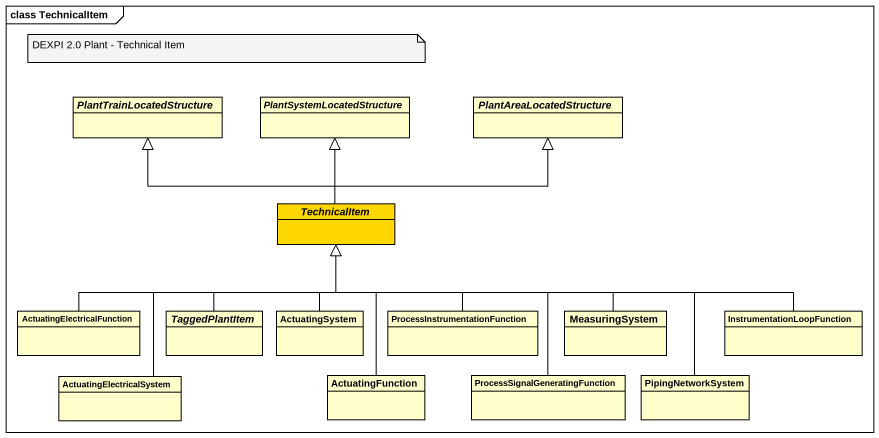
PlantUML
@startuml
mainframe class TechnicalItem
hide circle
hide empty members
abstract class PlantTrainLocatedStructure
abstract class PlantSystemLocatedStructure
abstract class PlantAreaLocatedStructure
abstract class TechnicalItem #FFD700
class ActuatingElectricalFunction
abstract class TaggedPlantItem
class ActuatingSystem
class "ProcessInstrumentationFunction" as ProcessInstrumentationFuncti
class MeasuringSystem
class InstrumentationLoopFunction
class ActuatingElectricalSystem
class ActuatingFunction
class "ProcessSignalGeneratingFunction" as ProcessSignalGeneratingFunct
class PipingNetworkSystem
TechnicalItem -left-|> PlantTrainLocatedStructure
TechnicalItem -up-|> PlantSystemLocatedStructure
TechnicalItem -right-|> PlantAreaLocatedStructure
ActuatingElectricalFunction -right-|> TechnicalItem
TaggedPlantItem -up-|> TechnicalItem
ActuatingSystem -up-|> TechnicalItem
ProcessInstrumentationFuncti -up-|> TechnicalItem
MeasuringSystem -left-|> TechnicalItem
InstrumentationLoopFunction -left-|> TechnicalItem
ActuatingElectricalSystem -up-|> TechnicalItem
ActuatingFunction -up-|> TechnicalItem
ProcessSignalGeneratingFunct -up-|> TechnicalItem
PipingNetworkSystem -left-|> TechnicalItem
note as N1
  DEXPI 2.0 Plant - Technical Item
end note
@enduml
